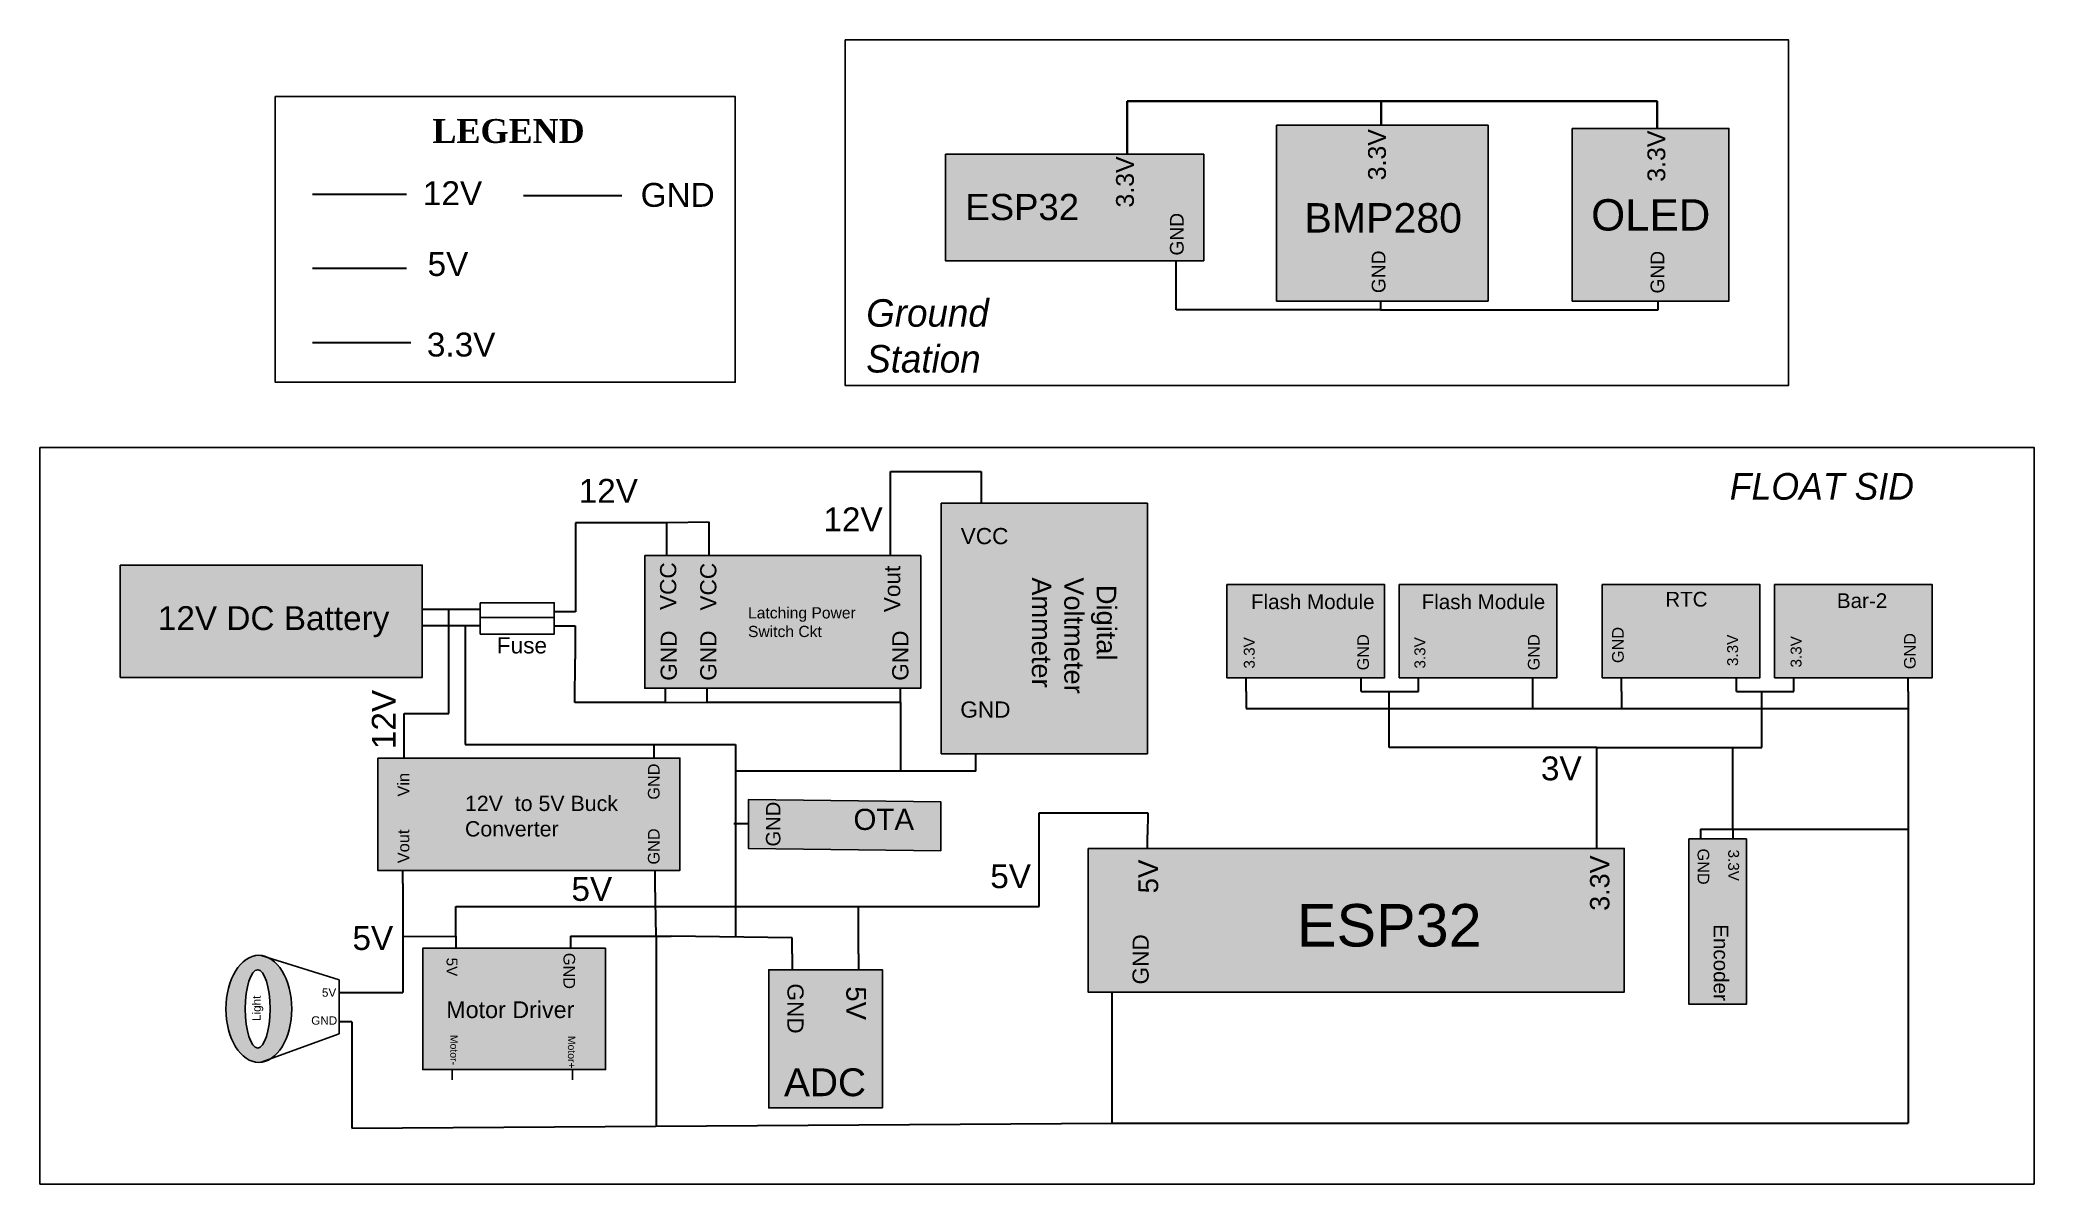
# Model space of a CAD drawing. Header units: inches. Extents: x 11.7 to 44.6, y 9.5 to 28.4.
import ezdxf

# ---------------------------------------------------------------- set-up
doc = ezdxf.new("R2010")
doc.units = ezdxf.units.IN
doc.header["$MEASUREMENT"] = 0
doc.styles.get("Standard").update_dxf_attribs({"font": 'arial.ttf'})

msp = doc.modelspace()

# ---------------------------------------------------------------- hatches: boundary and pattern name
at = {"true_color": 0xcda495}
h = msp.add_hatch(color=253, dxfattribs=at)
h.dxf.hatch_style = 1
h.paths.add_polyline_path([(35.593, 24.121), (35.593, 27.025), (32.101, 27.025), (32.101, 24.121)])
at = {"true_color": 0xba688e}
h = msp.add_hatch(color=233, dxfattribs=at)
h.dxf.hatch_style = 1
h.paths.add_polyline_path([(39.569, 24.121), (39.569, 26.971), (36.983, 26.971), (36.983, 24.121)])
at = {"true_color": 0x2776bb}
h = msp.add_hatch(color=152, dxfattribs=at)
h.dxf.hatch_style = 1
h.paths.add_polyline_path([(39.569, 26.971), (36.983, 26.971), (36.983, 24.121), (39.569, 24.121)])
at = {"true_color": 0xaa85bc}
h = msp.add_hatch(color=203, dxfattribs=at)
h.dxf.hatch_style = 1
h.paths.add_polyline_path([(30.896, 24.787), (30.896, 26.545), (26.631, 26.545), (26.631, 24.787)])
at = {"true_color": 0xd7ebd2}
h = msp.add_hatch(color=254, dxfattribs=at)
h.dxf.hatch_style = 1
h.paths.add_polyline_path([(30.896, 26.545), (26.631, 26.545), (26.631, 24.787), (30.896, 24.787)])
at = {"true_color": 0x10d0ab}
h = msp.add_hatch(color=122, dxfattribs=at)
h.dxf.hatch_style = 1
h.paths.add_polyline_path([(26.563, 16.648), (29.966, 16.648), (29.966, 20.784), (26.563, 20.784)])
at = {"true_color": 0x7ad8d4}
h = msp.add_hatch(color=133, dxfattribs=at)
h.dxf.hatch_style = 1
h.paths.add_polyline_path([(29.966, 20.784), (26.563, 20.784), (26.563, 16.648), (29.966, 16.648)])
at = {"true_color": 0xf27172}
h = msp.add_hatch(color=11, dxfattribs=at)
h.dxf.hatch_style = 1
h.paths.add_polyline_path([(13.005, 19.763), (13.005, 17.909), (17.992, 17.909), (17.992, 19.763)])
at = {"true_color": 0xfe8497}
h = msp.add_hatch(color=241, dxfattribs=at)
h.dxf.hatch_style = 1
h.paths.add_polyline_path([(26.223, 17.728), (26.223, 19.919), (21.666, 19.919), (21.666, 17.728)])
at = {"true_color": 0xda65b6}
h = msp.add_hatch(color=223, dxfattribs=at)
h.dxf.hatch_style = 1
h.paths.add_polyline_path([(33.882, 17.902), (33.882, 19.442), (31.279, 19.442), (31.279, 17.902)])
h.paths.add_polyline_path([(34.126, 17.902), (36.728, 17.902), (36.728, 19.442), (34.126, 19.442)])
at = {"true_color": 0xadddf7}
h = msp.add_hatch(color=141, dxfattribs=at)
h.dxf.hatch_style = 1
h.paths.add_polyline_path([(33.882, 19.442), (31.279, 19.442), (31.279, 17.902), (33.882, 17.902)])
h.paths.add_polyline_path([(36.728, 19.442), (34.126, 19.442), (34.126, 17.902), (36.728, 17.902)])
at = {"true_color": 0x009bbf}
h = msp.add_hatch(color=142, dxfattribs=at)
h.dxf.hatch_style = 1
h.paths.add_polyline_path([(37.477, 19.442), (37.477, 17.902), (40.08, 17.902), (40.08, 19.442)])
at = {"true_color": 0xf8ceb3}
h = msp.add_hatch(color=254, dxfattribs=at)
h.dxf.hatch_style = 1
h.paths.add_polyline_path([(40.08, 19.442), (37.477, 19.442), (37.477, 17.902), (40.08, 17.902)])
at = {"true_color": 0xaccd00}
h = msp.add_hatch(color=62, dxfattribs=at)
h.dxf.hatch_style = 1
h.paths.add_polyline_path([(42.926, 17.902), (42.926, 19.442), (40.324, 19.442), (40.324, 17.902)])
at = {"true_color": 0x910099}
h = msp.add_hatch(color=214, dxfattribs=at)
h.dxf.hatch_style = 1
h.paths.add_polyline_path([(42.926, 17.902), (42.926, 19.442), (40.324, 19.442), (40.324, 17.902)])
at = {"true_color": 0xbea493}
h = msp.add_hatch(color=253, dxfattribs=at)
h.dxf.hatch_style = 1
h.paths.add_polyline_path([(42.926, 19.442), (40.324, 19.442), (40.324, 17.902), (42.926, 17.902)])
at = {"true_color": 0xecbcd1}
h = msp.add_hatch(color=254, dxfattribs=at)
h.dxf.hatch_style = 1
h.paths.add_polyline_path([(42.926, 19.442), (40.324, 19.442), (40.324, 17.902), (42.926, 17.902)])
at = {"true_color": 0xffb94f}
h = msp.add_hatch(color=31, dxfattribs=at)
h.dxf.hatch_style = 1
h.paths.add_polyline_path([(17.259, 16.575), (17.259, 14.721), (22.246, 14.721), (22.246, 16.575)])
at = {"true_color": 0x00bad8}
h = msp.add_hatch(color=132, dxfattribs=at)
h.dxf.hatch_style = 1
h.paths.add_polyline_path([(22.246, 14.721), (22.246, 16.575), (17.259, 16.575), (17.259, 14.721)])
at = {"true_color": 0x207155}
h = msp.add_hatch(color=107, dxfattribs=at)
h.dxf.hatch_style = 1
h.paths.add_polyline_path([(26.556, 15.046), (26.556, 15.853), (23.378, 15.89), (23.378, 15.084)])
at = {"true_color": 0xf4ee51}
h = msp.add_hatch(color=41, dxfattribs=at)
h.dxf.hatch_style = 1
h.paths.add_polyline_path([(26.556, 15.853), (23.378, 15.89), (23.378, 15.084), (26.556, 15.046)])
at = {"true_color": 0xf8ce8b}
h = msp.add_hatch(color=31, dxfattribs=at)
h.dxf.hatch_style = 1
h.paths.add_polyline_path([(26.556, 15.853), (23.378, 15.89), (23.378, 15.084), (26.556, 15.046)])
at = {"true_color": 0x368a82}
h = msp.add_hatch(color=137, dxfattribs=at)
h.dxf.hatch_style = 1
h.paths.add_polyline_path([(38.908, 12.513), (39.858, 12.513), (39.858, 15.242), (38.908, 15.242)])
at = {"true_color": 0xfda8a7}
h = msp.add_hatch(color=21, dxfattribs=at)
h.dxf.hatch_style = 1
h.paths.add_polyline_path([(39.858, 15.242), (38.908, 15.242), (38.908, 12.513), (39.858, 12.513)])
at = {"true_color": 0xd7ebd2}
h = msp.add_hatch(color=254, dxfattribs=at)
h.dxf.hatch_style = 1
h.paths.add_polyline_path([(37.842, 12.714), (37.842, 15.084), (28.988, 15.084), (28.988, 12.714)])
h = msp.add_hatch(color=256)
h.set_gradient(color1=(205, 105, 40), color2=(244, 238, 81), tint=1)
edge = h.paths.add_edge_path()
edge.add_ellipse((15.294, 12.436), major_axis=(0, -0.884), ratio=0.614325, start_angle=21.3381, end_angle=162.0598)
edge.add_line((15.461, 13.277), (15.33, 13.318))
edge.add_ellipse((15.294, 12.436), major_axis=(0, -0.884), ratio=0.614325, start_angle=176.1893, end_angle=363.8107)
edge.add_line((15.33, 11.554), (15.491, 11.612))
edge = h.paths.add_edge_path(flags=16)
edge.add_ellipse((15.275, 12.436), major_axis=(0, -0.646), ratio=0.316301, start_angle=0, end_angle=360)
at = {"true_color": 0xcd85c3}
h = msp.add_hatch(color=213, dxfattribs=at)
h.dxf.hatch_style = 1
h.paths.add_polyline_path([(18, 13.437), (18, 11.435), (21.021, 11.435), (21.021, 13.437)])
h = msp.add_hatch(color=1)
h.dxf.hatch_style = 1
h.paths.add_polyline_path([(21.021, 13.437), (18, 13.437), (18, 11.435), (21.021, 11.435)])
at = {"true_color": 0x94b7dc}
h = msp.add_hatch(color=151, dxfattribs=at)
h.dxf.hatch_style = 1
h.paths.add_polyline_path([(25.591, 13.081), (23.715, 13.081), (23.715, 10.801), (25.591, 10.801)])

# ---------------------------------------------------------------- linework, layer by layer
at = {"color": 3, "lineweight": 35}
for p, q in [((33.825, 27.421), (29.631, 27.421)), ((29.631, 27.194), (29.631, 27.421)), ((33.825, 27.194), (33.825, 27.421)), ((29.631, 27.194), (29.631, 26.545)), ((33.825, 27.025), (33.825, 27.194)), ((38.384, 27.198), (38.384, 26.971))]:
    msp.add_line(p, q, dxfattribs=at)
at = {"color": 240, "lineweight": 30, "true_color": 0xed1f24}
for p, q in [((16.178, 25.884), (17.731, 25.884)), ((22.029, 20.459), (20.521, 20.459)), ((20.521, 20.459), (20.521, 18.992)), ((22.731, 20.469), (22.029, 20.459)), ((22.029, 20.146), (22.029, 20.459)), ((22.731, 20.144), (22.731, 20.469)), ((22.029, 19.92), (22.029, 20.146)), ((18.949, 19.031), (17.992, 19.031)), ((18.432, 17.311), (18.432, 19.031)), ((20.521, 18.992), (20.172, 18.992)), ((17.694, 16.795), (17.694, 17.311)), ((17.694, 17.311), (18.432, 17.311)), ((17.694, 16.57), (17.694, 16.795))]:
    msp.add_line(p, q, dxfattribs=at)
at = {"lineweight": 30}
for p, q in [((19.662, 25.863), (21.286, 25.863)), ((30.442, 23.976), (30.442, 24.787)), ((33.816, 24.121), (33.816, 23.976)), ((38.403, 23.976), (38.403, 24.121)), ((33.816, 23.976), (30.442, 23.976)), ((33.816, 23.976), (38.403, 23.976)), ((18.949, 18.757), (17.992, 18.757)), ((18.703, 18.757), (18.703, 17.302)), ((20.172, 18.762), (20.52, 18.762)), ((20.52, 18.762), (20.52, 18.211)), ((20.514, 17.496), (20.52, 18.211)), ((31.599, 17.676), (31.599, 17.902)), ((36.332, 17.676), (36.332, 17.902)), ((37.796, 17.676), (37.796, 17.902)), ((42.53, 17.676), (42.53, 17.902)), ((22.008, 17.496), (20.514, 17.496)), ((22.008, 17.496), (22.008, 17.721)), ((22.008, 17.496), (22.695, 17.501)), ((22.695, 17.501), (22.695, 17.726)), ((22.695, 17.501), (25.89, 17.501)), ((25.89, 17.501), (25.89, 17.726)), ((25.89, 17.501), (25.89, 16.363)), ((31.599, 17.676), (31.599, 17.393)), ((36.332, 17.393), (36.332, 17.676)), ((37.796, 17.676), (37.796, 17.393)), ((42.53, 17.676), (42.53, 17.393)), ((18.703, 17.302), (18.703, 16.801)), ((31.599, 17.393), (36.332, 17.393)), ((36.332, 17.393), (37.796, 17.393)), ((37.796, 17.393), (42.53, 17.393)), ((42.53, 17.393), (42.53, 10.549)), ((18.703, 16.801), (21.821, 16.8)), ((21.821, 16.575), (21.821, 16.8)), ((21.821, 16.8), (23.166, 16.8)), ((23.166, 16.8), (23.166, 15.493)), ((27.132, 16.363), (27.132, 16.648)), ((27.132, 16.363), (23.166, 16.363)), ((23.378, 15.493), (23.139, 15.493)), ((23.166, 15.493), (23.166, 13.623)), ((39.102, 15.402), (39.102, 15.242)), ((39.102, 15.402), (42.53, 15.402)), ((21.837, 14.507), (21.837, 14.721)), ((21.857, 13.639), (21.837, 14.507)), ((20.438, 13.639), (20.443, 13.444)), ((20.438, 13.639), (22.104, 13.639)), ((21.857, 13.639), (21.857, 10.501)), ((24.102, 13.609), (22.104, 13.639)), ((24.102, 13.347), (24.102, 13.609)), ((24.102, 13.347), (24.102, 13.081)), ((29.385, 10.549), (29.385, 12.714)), ((16.831, 12.222), (16.623, 12.222)), ((16.831, 12.222), (16.831, 10.469)), ((16.831, 10.469), (29.385, 10.549)), ((29.385, 10.549), (42.53, 10.549))]:
    msp.add_line(p, q, dxfattribs=at)
at = {"color": 41, "lineweight": 30, "true_color": 0xf4ee51}
msp.add_line((16.178, 24.665), (17.731, 24.665), dxfattribs=at)
at = {"color": 3, "lineweight": 30}
for p, q in [((16.178, 23.437), (17.803, 23.437)), ((33.498, 17.676), (33.498, 17.902)), ((34.445, 17.676), (34.445, 17.902)), ((39.695, 17.676), (39.695, 17.902)), ((40.643, 17.676), (40.643, 17.902)), ((33.498, 17.676), (34.445, 17.676)), ((33.958, 16.752), (33.958, 17.676)), ((39.695, 17.676), (40.643, 17.676)), ((40.112, 16.752), (40.112, 17.676)), ((37.388, 16.752), (33.958, 16.752)), ((37.388, 15.309), (37.388, 16.752)), ((37.388, 16.752), (40.112, 16.752)), ((39.632, 15.405), (39.632, 16.752)), ((37.388, 15.084), (37.388, 15.309)), ((39.632, 15.405), (39.632, 15.242))]:
    msp.add_line(p, q, dxfattribs=at)
at = {"color": 242, "lineweight": 30, "true_color": 0xcd2027}
for p, q in [((25.726, 20.146), (25.726, 21.305)), ((25.726, 21.305), (27.223, 21.305)), ((27.223, 21.305), (27.223, 20.784)), ((22.731, 19.918), (22.731, 20.144)), ((25.726, 19.92), (25.726, 20.146))]:
    msp.add_line(p, q, dxfattribs=at)
for p, q in [((18.949, 18.898), (20.172, 18.898)), ((15.33, 13.318), (16.623, 12.913)), ((20.443, 13.444), (20.443, 13.437)), ((16.623, 12.023), (16.623, 12.913)), ((15.33, 11.554), (16.623, 12.023)), ((18.488, 11.267), (18.488, 11.435)), ((20.475, 11.267), (20.475, 11.435))]:
    msp.add_line(p, q)
at = {"color": 40, "lineweight": 30, "true_color": 0xf8d731}
for p, q in [((28.177, 14.124), (28.177, 15.672)), ((28.177, 15.672), (29.972, 15.672)), ((29.972, 15.672), (29.97, 15.309)), ((29.97, 15.084), (29.97, 15.309)), ((17.672, 14.507), (17.672, 14.721)), ((17.672, 14.507), (17.672, 13.631)), ((18.545, 13.639), (18.545, 14.124)), ((18.545, 14.124), (28.177, 14.124)), ((25.194, 13.347), (25.194, 14.124)), ((17.672, 13.631), (18.545, 13.639)), ((17.672, 13.631), (17.672, 12.706)), ((18.545, 13.639), (18.545, 13.437)), ((25.194, 13.347), (25.194, 13.081)), ((16.623, 12.706), (16.874, 12.706)), ((16.874, 12.706), (17.672, 12.706))]:
    msp.add_line(p, q, dxfattribs=at)
for points in [[(24.974, 28.433), (40.555, 28.433), (40.555, 22.728), (24.974, 22.728)], [(15.566, 27.497), (23.162, 27.497), (23.162, 22.78), (15.566, 22.78)], [(32.101, 27.025), (35.593, 27.025), (35.593, 24.121), (32.101, 24.121)], [(36.983, 26.971), (39.569, 26.971), (39.569, 24.121), (36.983, 24.121)], [(26.631, 26.545), (30.896, 26.545), (30.896, 24.787), (26.631, 24.787)], [(29.966, 20.784), (29.966, 16.648), (26.563, 16.648), (26.563, 20.784)], [(13.005, 19.763), (17.992, 19.763), (17.992, 17.909), (13.005, 17.909)], [(21.666, 19.919), (26.223, 19.919), (26.223, 17.728), (21.666, 17.728)], [(31.279, 19.442), (33.882, 19.442), (33.882, 17.902), (31.279, 17.902)], [(34.126, 19.442), (36.728, 19.442), (36.728, 17.902), (34.126, 17.902)], [(37.477, 19.442), (40.08, 19.442), (40.08, 17.902), (37.477, 17.902)], [(40.324, 19.442), (42.926, 19.442), (42.926, 17.902), (40.324, 17.902)], [(18.949, 19.14), (20.172, 19.14), (20.172, 18.624), (18.949, 18.624)], [(17.259, 16.575), (22.246, 16.575), (22.246, 14.721), (17.259, 14.721)], [(26.556, 15.046), (23.378, 15.084), (23.378, 15.89), (26.556, 15.853)], [(39.858, 15.242), (39.858, 12.513), (38.908, 12.513), (38.908, 15.242)], [(28.988, 15.084), (37.842, 15.084), (37.842, 12.714), (28.988, 12.714)], [(21.021, 13.437), (21.021, 11.435), (18, 11.435), (18, 13.437)], [(25.591, 10.801), (23.715, 10.801), (23.715, 13.081), (25.591, 13.081)]]:
    msp.add_lwpolyline(points, close=True)
at = {"color": 3, "lineweight": 35}
msp.add_lwpolyline([(33.825, 27.421), (38.384, 27.421), (38.384, 27.198)], dxfattribs=at)
at = {"color": 159, "lineweight": 25, "true_color": 0x22346e}
msp.add_lwpolyline([(11.679, 21.706), (44.609, 21.706), (44.609, 9.543), (11.679, 9.543)], close=True, dxfattribs=at)
for centre, major_axis, ratio in [((15.294, 12.436), (0, -0.884), 0.614325), ((15.275, 12.436), (0, -0.646), 0.316301)]:
    msp.add_ellipse(centre, major_axis=major_axis, ratio=ratio)

# ---------------------------------------------------------------- texts
at = {"attachment_point": 1}
for s, width, gutter_width, insert, char_height in [('{\\fTimes New Roman|b1|i0|c0|p18;\\C177;\\c8991017;LEGEND}', 7.77953, 1.97, (18.161, 27.126), 0.394), ('{\\C152;\\c12285479;12V }', 1.59744, 1.97, (18.003, 26.099), 0.394), ('{\\C152;\\c12285479;GND }', 1.59744, 1.97, (21.599, 26.071), 0.394), ('ESP32', 2.59556, 2.157, (26.962, 25.89), 0.4314), ('BMP280', 2.92169, 2.428, (32.56, 25.738), 0.4856), ('OLED', 3.11339, 2.587, (37.294, 25.803), 0.5175), ('{\\C152;\\c12285479;5V }', 1.59744, 1.97, (18.08, 24.93), 0.394), ('{\\fBankGothic Md BT|b0|i1|c0|p34;Ground \\PStation}', 2.73026, 2.269, (25.324, 24.152), 0.4538), ('{\\C152;\\c12285479;3.3V }', 1.59744, 1.97, (18.069, 23.6), 0.394), ('{\\C152;\\c12285479;12V }', 1.59744, 1.97, (20.575, 21.185), 0.394), ('{\\fBankGothic Lt BT|b0|i1|c0|p34;FLOAT SID}', 6.06091, 2.201, (39.583, 21.282), 0.44021), ('{\\C152;\\c12285479;12V }', 1.59744, 1.97, (24.616, 20.714), 0.394), ('VCC', 1.6065, 1.335, (26.884, 20.375), 0.267), ('Flash Module', 2.62951, 1.217, (31.677, 19.279), 0.24341), ('Flash Module', 2.62951, 1.217, (34.495, 19.279), 0.24341), ('RTC', 2.62951, 1.217, (38.518, 19.321), 0.2434), ('Bar-2', 2.62951, 1.217, (41.352, 19.297), 0.2434), ('12V DC Battery', 7.77953, 1.97, (13.626, 19.084), 0.394), ('Latching Power\\PSwitch Ckt', 1.83946, 0.923, (23.372, 19.067), 0.1847), ('Fuse', 1.6065, 1.335, (19.224, 18.571), 0.267), ('GND', 1.6065, 1.335, (26.877, 17.511), 0.267), ('{\\C152;\\c12285479;3V }', 1.59744, 1.97, (36.465, 16.603), 0.394), ('12V  to 5V Buck\\PConverter', 4.97949, 1.261, (18.698, 15.955), 0.25219), ('{\\C152;\\c12285479;5V }', 1.59744, 1.97, (27.372, 14.823), 0.394), ('{\\C152;\\c12285479;5V }', 1.59744, 1.97, (20.456, 14.613), 0.394), ('ESP32', 4.219, 3.506, (32.436, 14.167), 0.7013), ('{\\C152;\\c12285479;5V }', 1.59744, 1.97, (16.84, 13.802), 0.394), ('5V', 0.31037, 0.692, (16.336, 12.775), 0.1383), ('Motor Driver', 3.17857, 1.377, (18.389, 12.56), 0.27539), ('GND', 0.31037, 0.692, (16.159, 12.313), 0.1383), ('ADC', 2.76421, 2.297, (23.966, 11.454), 0.4594)]:
    msp.add_mtext_dynamic_manual_height_columns(s, width=width, gutter_width=gutter_width, heights=[0], dxfattribs=dict(at, insert=insert, char_height=char_height))
for s, width, gutter_width, insert, char_height, rotation in [('3.3V', 0.29401, 1.47, (33.611, 26.115), 0.294, 90), ('3.3V', 0.29401, 1.47, (38.224, 26.091), 0.294, 90), ('3.3V', 0.29401, 1.47, (29.449, 25.665), 0.294, 90), ('GND', 1.36248, 1.132, (30.339, 24.873), 0.2265, 90), ('GND', 1.36248, 1.132, (33.671, 24.253), 0.2265, 90), ('GND', 1.36248, 1.132, (38.276, 24.246), 0.2265, 90), ('VCC', 1.6065, 1.335, (21.919, 19.021), 0.267, 90), ('VCC', 1.6065, 1.335, (22.582, 19.012), 0.267, 90), ('Vout', 1.6065, 1.335, (25.618, 18.985), 0.267, 90), (' Digital\\PVoltmeter\\PAmmeter', 1.37649, 1.607, (29.452, 19.56), 0.3213, 270), ('GND', 1.6065, 1.335, (21.929, 17.853), 0.267, 90), ('GND', 1.6065, 1.335, (22.583, 17.853), 0.267, 90), ('GND', 1.6065, 1.335, (25.753, 17.853), 0.267, 90), ('3.3V', 0.18007, 0.9, (31.559, 18.054), 0.1801, 90), ('GND', 1.15578, 0.961, (33.432, 18.025), 0.1921, 90), ('3.3V', 0.18007, 0.9, (34.377, 18.054), 0.1801, 90), ('GND', 1.15578, 0.961, (36.25, 18.025), 0.1921, 90), ('GND', 1.15578, 0.961, (37.64, 18.145), 0.1921, 90), ('3.3V', 0.18007, 0.9, (39.54, 18.096), 0.1801, 90), ('3.3V', 0.18007, 0.9, (40.588, 18.072), 0.1801, 90), ('GND', 1.15578, 0.961, (42.461, 18.044), 0.1921, 90), ('{\\C152;\\c12285479;12V }', 1.59744, 1.97, (17.161, 16.724), 0.394, 90), ('GND', 1.15578, 0.961, (21.719, 15.89), 0.1921, 90), ('Vin', 1.16496, 0.968, (17.585, 15.941), 0.1936, 90), ('GND', 1.43431, 1.192, (23.668, 15.116), 0.2384, 90), ('OTA', 1.32041, 1.743, (25.113, 15.739), 0.3487, 359.977), ('Vout', 1.16496, 0.968, (17.585, 14.84), 0.1936, 90), ('GND', 1.15578, 0.961, (21.719, 14.819), 0.1921, 90), ('5V', 0.32617, 1.631, (29.818, 14.343), 0.3262, 90), ('3.3V', 1.91779, 1.594, (37.276, 14.054), 0.3188, 90), ('GND', 1.15578, 0.961, (39.244, 15.083), 0.1921, 270), ('3.3V', 0.18007, 0.9, (39.737, 15.066), 0.1801, 270), ('GND', 1.6065, 1.335, (29.721, 12.839), 0.267, 90), ('Encoder', 2.62951, 1.217, (39.561, 13.834), 0.2434, 270), ('5V', 0.18007, 0.9, (18.574, 13.282), 0.1801, 270), ('GND', 1.15578, 0.961, (20.516, 13.361), 0.1921, 270), ('Light', 0.31037, 0.692, (15.187, 12.236), 0.1383, 90), ('GND', 1.6065, 1.335, (24.289, 12.856), 0.267, 270), ('5V', 0.32617, 1.631, (25.321, 12.809), 0.3262, 270), ('Motor-', 0.74205, 0.617, (18.579, 12.006), 0.1233, 270), ('Motor+', 0.74205, 0.617, (20.521, 11.99), 0.1233, 270)]:
    msp.add_mtext_dynamic_manual_height_columns(s, width=width, gutter_width=gutter_width, heights=[0], dxfattribs=dict(at, insert=insert, char_height=char_height, rotation=rotation))

doc.saveas('drawing.dxf')
